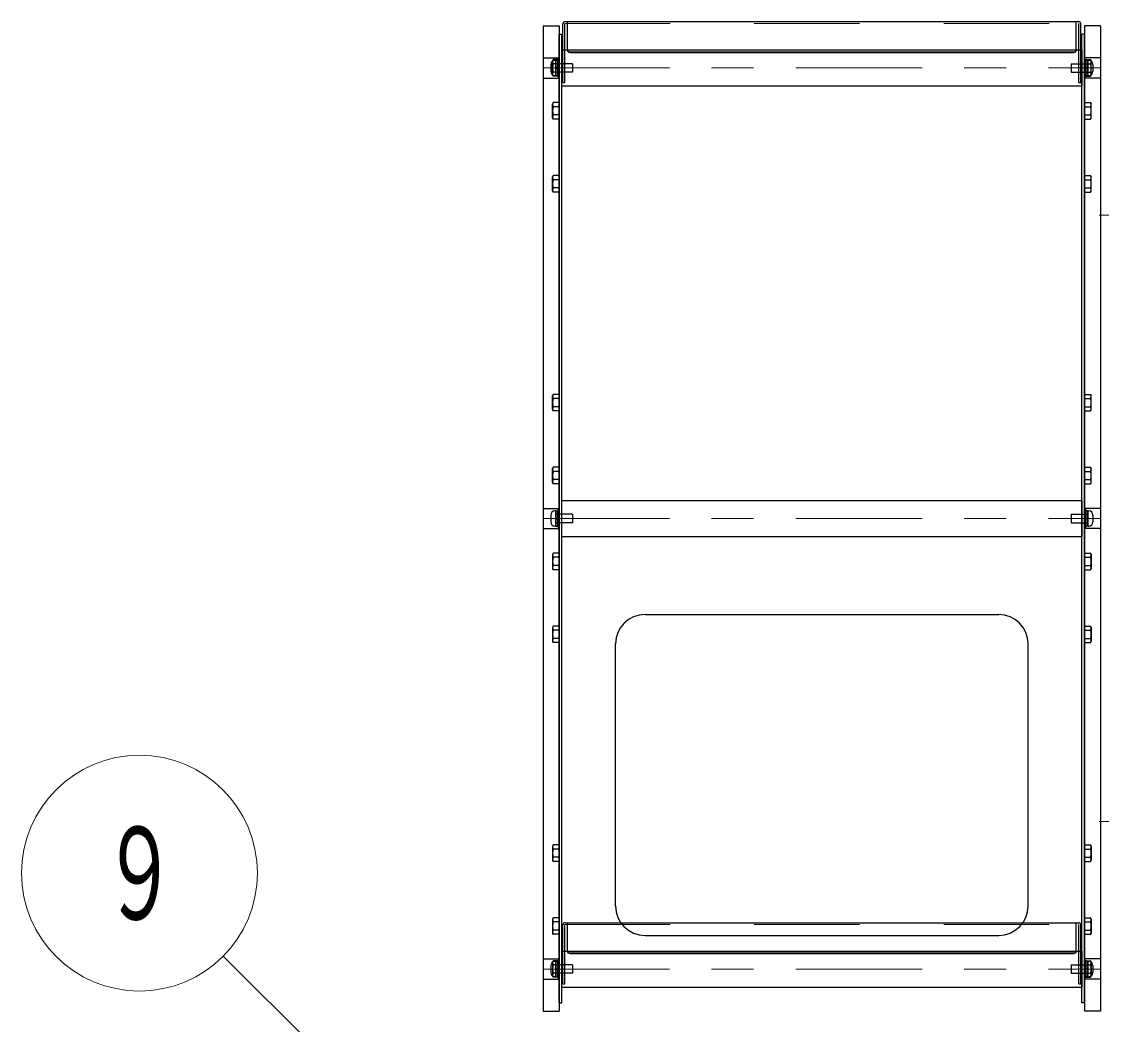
# Model space of a CAD drawing. Units: millimetres on the paper, scale 1:50. Extents: x -385 to 840, y 0 to 267.
# Drawn here: x 231.48 to 257.13, y 84.5 to 108.32 of the extents above; entities that cross this region are included whole.
import ezdxf
from ezdxf.enums import TextEntityAlignment as Align

# ---------------------------------------------------------------- set-up
doc = ezdxf.new("R2010")
doc.units = ezdxf.units.MM
doc.linetypes.add('USER1', pattern=[4.5, 2.5, -2])
doc.linetypes.add('USER2', pattern=[6, 3, -1, 1, -1])
doc.layers.add('1_50', color=7, linetype='Continuous', lineweight=25)
doc.styles.add('ＭＳ ゴシック', font='')
doc.styles.get('ＭＳ ゴシック').set_extended_font_data('MS Gothic')

msp = doc.modelspace()

# ---------------------------------------------------------------- linework, layer by layer
at = {"layer": '1_50', "color": 190}
for p, q in [((244.343, 106.867), (244.343, 108.267)), ((244.389, 106.867), (244.389, 108.271)), ((244.393, 108.317), (256.593, 108.317)), ((244.449, 107.638), (244.449, 108.317)), ((256.537, 107.638), (256.537, 108.317)), ((256.597, 106.867), (256.597, 108.271)), ((256.643, 106.867), (256.643, 108.267)), ((244.343, 106.867), (244.389, 106.867)), ((256.597, 106.867), (256.643, 106.867)), ((244.343, 85.467), (244.343, 86.867)), ((244.389, 85.467), (244.389, 86.871)), ((244.393, 86.917), (256.593, 86.917)), ((244.449, 86.238), (244.449, 86.917)), ((256.537, 86.238), (256.537, 86.917)), ((256.597, 85.467), (256.597, 86.871)), ((256.643, 85.467), (256.643, 86.867)), ((244.343, 85.467), (244.389, 85.467)), ((256.597, 85.467), (256.643, 85.467))]:
    msp.add_line(p, q, dxfattribs=at)
at = {"layer": '1_50', "color": 190, "linetype": 'USER1', "lineweight": 13}
for p, q in [((244.389, 108.271), (256.597, 108.271)), ((244.389, 86.871), (256.597, 86.871))]:
    msp.add_line(p, q, dxfattribs=at)
at = {"layer": '1_50', "color": 131}
for p, q in [((243.873, 108.217), (243.873, 84.817)), ((243.873, 108.217), (244.253, 108.217)), ((244.253, 108.217), (244.253, 84.817)), ((256.733, 108.217), (256.733, 84.817)), ((257.113, 108.217), (256.733, 108.217)), ((257.113, 108.217), (257.113, 84.817)), ((243.873, 107.457), (244.253, 107.457)), ((257.113, 107.457), (256.733, 107.457)), ((243.873, 106.977), (244.253, 106.977)), ((257.113, 106.977), (256.733, 106.977)), ((243.873, 96.757), (244.253, 96.757)), ((257.113, 96.757), (256.733, 96.757)), ((243.873, 96.277), (244.253, 96.277)), ((257.113, 96.277), (256.733, 96.277)), ((243.873, 86.057), (244.253, 86.057)), ((257.113, 86.057), (256.733, 86.057)), ((243.873, 85.577), (244.253, 85.577)), ((257.113, 85.577), (256.733, 85.577)), ((243.873, 84.817), (244.253, 84.817)), ((257.113, 84.817), (256.733, 84.817))]:
    msp.add_line(p, q, dxfattribs=at)
at = {"layer": '1_50', "color": 4}
for p, q in [((244.253, 85.017), (244.253, 108.017)), ((244.253, 108.017), (244.317, 108.017)), ((244.317, 85.017), (244.317, 108.017)), ((256.733, 108.017), (256.669, 108.017)), ((256.669, 85.017), (256.669, 108.017)), ((256.733, 85.017), (256.733, 108.017)), ((244.317, 106.79), (244.317, 107.644)), ((244.317, 107.644), (256.669, 107.644)), ((256.669, 107.644), (256.669, 106.79)), ((244.053, 107.297), (244.053, 107.137)), ((244.173, 107.397), (244.153, 107.397)), ((244.173, 107.033), (244.173, 107.401)), ((244.173, 107.401), (244.223, 107.401)), ((244.173, 107.397), (244.173, 107.037)), ((244.573, 107.317), (244.173, 107.317)), ((244.173, 107.231), (244.223, 107.217)), ((244.173, 107.217), (244.223, 107.204)), ((244.223, 107.427), (244.223, 107.007)), ((244.253, 107.427), (244.223, 107.427)), ((244.223, 107.033), (244.223, 107.401)), ((244.253, 107.427), (244.253, 107.007)), ((244.573, 107.317), (244.573, 107.117)), ((256.413, 107.317), (256.413, 107.117)), ((256.413, 107.317), (256.813, 107.317)), ((256.733, 107.427), (256.733, 107.007)), ((256.733, 107.427), (256.763, 107.427)), ((256.763, 107.427), (256.763, 107.007)), ((256.763, 107.033), (256.763, 107.401)), ((256.813, 107.401), (256.763, 107.401)), ((256.813, 107.231), (256.763, 107.217)), ((256.813, 107.217), (256.763, 107.204)), ((256.813, 107.033), (256.813, 107.401)), ((256.813, 107.397), (256.813, 107.037)), ((256.813, 107.397), (256.833, 107.397)), ((256.933, 107.297), (256.933, 107.137)), ((244.173, 107.037), (244.153, 107.037)), ((244.573, 107.117), (244.173, 107.117)), ((244.173, 107.033), (244.223, 107.033)), ((244.223, 107.007), (244.253, 107.007)), ((256.413, 107.117), (256.813, 107.117)), ((256.763, 107.007), (256.733, 107.007)), ((256.813, 107.033), (256.763, 107.033)), ((256.813, 107.037), (256.833, 107.037)), ((244.317, 106.79), (256.669, 106.79)), ((244.173, 96.697), (244.153, 96.697)), ((244.173, 96.333), (244.173, 96.701)), ((244.173, 96.701), (244.223, 96.701)), ((244.173, 96.697), (244.173, 96.337)), ((244.223, 96.727), (244.223, 96.307)), ((244.253, 96.727), (244.223, 96.727)), ((244.223, 96.333), (244.223, 96.701)), ((244.253, 96.727), (244.253, 96.307)), ((244.317, 96.09), (244.317, 96.944)), ((244.317, 96.944), (256.669, 96.944)), ((256.669, 96.944), (256.669, 96.09)), ((256.733, 96.727), (256.733, 96.307)), ((256.733, 96.727), (256.763, 96.727)), ((256.763, 96.727), (256.763, 96.307)), ((256.763, 96.333), (256.763, 96.701)), ((256.813, 96.701), (256.763, 96.701)), ((256.813, 96.333), (256.813, 96.701)), ((256.813, 96.697), (256.813, 96.337)), ((256.813, 96.697), (256.833, 96.697)), ((244.053, 96.597), (244.053, 96.437)), ((244.573, 96.617), (244.173, 96.617)), ((244.173, 96.531), (244.223, 96.517)), ((244.173, 96.517), (244.223, 96.504)), ((244.573, 96.617), (244.573, 96.417)), ((256.413, 96.617), (256.413, 96.417)), ((256.413, 96.617), (256.813, 96.617)), ((256.813, 96.531), (256.763, 96.517)), ((256.813, 96.517), (256.763, 96.504)), ((256.933, 96.597), (256.933, 96.437)), ((244.173, 96.337), (244.153, 96.337)), ((244.573, 96.417), (244.173, 96.417)), ((244.173, 96.333), (244.223, 96.333)), ((244.223, 96.307), (244.253, 96.307)), ((256.413, 96.417), (256.813, 96.417)), ((256.763, 96.307), (256.733, 96.307)), ((256.813, 96.333), (256.763, 96.333)), ((256.813, 96.337), (256.833, 96.337)), ((244.317, 96.09), (256.669, 96.09)), ((244.317, 85.39), (244.317, 86.244)), ((244.317, 86.244), (256.669, 86.244)), ((256.669, 86.244), (256.669, 85.39)), ((244.173, 85.997), (244.153, 85.997)), ((244.173, 85.633), (244.173, 86.001)), ((244.173, 86.001), (244.223, 86.001)), ((244.173, 85.997), (244.173, 85.637)), ((244.223, 86.027), (244.223, 85.607)), ((244.253, 86.027), (244.223, 86.027)), ((244.223, 85.633), (244.223, 86.001)), ((244.253, 86.027), (244.253, 85.607)), ((256.733, 86.027), (256.733, 85.607)), ((256.733, 86.027), (256.763, 86.027)), ((256.763, 86.027), (256.763, 85.607)), ((256.763, 85.633), (256.763, 86.001)), ((256.813, 86.001), (256.763, 86.001)), ((256.813, 85.633), (256.813, 86.001)), ((256.813, 85.997), (256.813, 85.637)), ((256.813, 85.997), (256.833, 85.997)), ((244.053, 85.897), (244.053, 85.737)), ((244.573, 85.917), (244.173, 85.917)), ((244.173, 85.831), (244.223, 85.817)), ((244.173, 85.817), (244.223, 85.804)), ((244.573, 85.717), (244.173, 85.717)), ((244.573, 85.917), (244.573, 85.717)), ((256.413, 85.917), (256.413, 85.717)), ((256.413, 85.917), (256.813, 85.917)), ((256.413, 85.717), (256.813, 85.717)), ((256.813, 85.831), (256.763, 85.817)), ((256.813, 85.817), (256.763, 85.804)), ((256.933, 85.897), (256.933, 85.737)), ((244.173, 85.637), (244.153, 85.637)), ((244.173, 85.633), (244.223, 85.633)), ((244.223, 85.607), (244.253, 85.607)), ((256.763, 85.607), (256.733, 85.607)), ((256.813, 85.633), (256.763, 85.633)), ((256.813, 85.637), (256.833, 85.637)), ((244.317, 85.39), (256.669, 85.39)), ((244.253, 85.017), (244.317, 85.017)), ((256.733, 85.017), (256.669, 85.017))]:
    msp.add_line(p, q, dxfattribs=at)
at = {"layer": '1_50', "color": 190, "lineweight": 13}
for p, q in [((244.509, 107.601), (256.477, 107.601)), ((244.509, 107.578), (256.477, 107.578)), ((244.509, 86.201), (256.477, 86.201)), ((244.509, 86.178), (256.477, 86.178))]:
    msp.add_line(p, q, dxfattribs=at)
at = {"layer": '1_50', "color": 131, "linetype": 'USER2', "lineweight": 13}
for p, q in [((243.873, 107.217), (244.253, 107.217)), ((257.113, 107.217), (256.733, 107.217)), ((257.34, 103.717), (257.08, 103.717)), ((243.873, 96.517), (244.253, 96.517)), ((257.113, 96.517), (256.733, 96.517)), ((257.34, 89.317), (257.08, 89.317)), ((243.873, 85.817), (244.253, 85.817)), ((257.113, 85.817), (256.733, 85.817))]:
    msp.add_line(p, q, dxfattribs=at)
at = {"layer": '1_50', "color": 4, "linetype": 'USER2', "lineweight": 13}
for p, q in [((243.873, 107.217), (257.113, 107.217)), ((244.253, 107.217), (244.526, 107.217)), ((256.733, 107.217), (256.461, 107.217)), ((243.873, 96.517), (257.113, 96.517)), ((244.253, 96.517), (244.526, 96.517)), ((256.733, 96.517), (256.461, 96.517)), ((243.873, 85.817), (257.113, 85.817)), ((244.253, 85.817), (244.526, 85.817)), ((256.733, 85.817), (256.461, 85.817))]:
    msp.add_line(p, q, dxfattribs=at)
at = {"layer": '1_50', "color": 190, "linetype": 'USER2', "lineweight": 13}
for p, q in [((244.506, 107.217), (244.077, 107.217)), ((256.481, 107.217), (256.91, 107.217)), ((244.506, 85.817), (244.077, 85.817)), ((256.481, 85.817), (256.91, 85.817))]:
    msp.add_line(p, q, dxfattribs=at)
at = {"layer": '1_50'}
for p, q in [((244.111, 107.413), (244.093, 107.382)), ((244.093, 107.052), (244.093, 107.382)), ((244.253, 107.413), (244.111, 107.413)), ((244.253, 107.315), (244.111, 107.315)), ((244.253, 107.413), (244.253, 107.021)), ((256.733, 107.413), (256.875, 107.413)), ((256.733, 107.413), (256.733, 107.021)), ((256.733, 107.315), (256.875, 107.315)), ((256.875, 107.413), (256.893, 107.382)), ((256.893, 107.052), (256.893, 107.382)), ((244.111, 107.021), (244.093, 107.052)), ((244.253, 107.119), (244.111, 107.119)), ((244.253, 107.021), (244.111, 107.021)), ((256.733, 107.119), (256.875, 107.119)), ((256.733, 107.021), (256.875, 107.021)), ((256.875, 107.021), (256.893, 107.052)), ((244.111, 106.394), (244.093, 106.362)), ((244.093, 106.032), (244.093, 106.362)), ((244.253, 106.394), (244.111, 106.394)), ((244.253, 106.295), (244.111, 106.295)), ((244.253, 106.394), (244.253, 106.001)), ((256.733, 106.394), (256.875, 106.394)), ((256.733, 106.394), (256.733, 106.001)), ((256.733, 106.295), (256.875, 106.295)), ((256.875, 106.394), (256.893, 106.362)), ((256.893, 106.032), (256.893, 106.362)), ((244.111, 106.001), (244.093, 106.032)), ((244.253, 106.099), (244.111, 106.099)), ((244.253, 106.001), (244.111, 106.001)), ((256.733, 106.099), (256.875, 106.099)), ((256.733, 106.001), (256.875, 106.001)), ((256.875, 106.001), (256.893, 106.032)), ((244.111, 104.661), (244.093, 104.63)), ((244.253, 104.661), (244.111, 104.661)), ((244.253, 104.661), (244.253, 104.269)), ((256.733, 104.661), (256.875, 104.661)), ((256.733, 104.661), (256.733, 104.269)), ((256.875, 104.661), (256.893, 104.63)), ((244.093, 104.3), (244.093, 104.63)), ((244.253, 104.563), (244.111, 104.563)), ((256.733, 104.563), (256.875, 104.563)), ((256.893, 104.3), (256.893, 104.63)), ((244.111, 104.269), (244.093, 104.3)), ((244.253, 104.367), (244.111, 104.367)), ((244.253, 104.269), (244.111, 104.269)), ((256.733, 104.367), (256.875, 104.367)), ((256.733, 104.269), (256.875, 104.269)), ((256.875, 104.269), (256.893, 104.3)), ((244.111, 99.465), (244.093, 99.434)), ((244.093, 99.104), (244.093, 99.434)), ((244.253, 99.465), (244.111, 99.465)), ((244.253, 99.367), (244.111, 99.367)), ((244.253, 99.465), (244.253, 99.073)), ((256.733, 99.465), (256.875, 99.465)), ((256.733, 99.465), (256.733, 99.073)), ((256.733, 99.367), (256.875, 99.367)), ((256.875, 99.465), (256.893, 99.434)), ((256.893, 99.104), (256.893, 99.434)), ((244.111, 99.073), (244.093, 99.104)), ((244.253, 99.171), (244.111, 99.171)), ((244.253, 99.073), (244.111, 99.073)), ((256.733, 99.171), (256.875, 99.171)), ((256.733, 99.073), (256.875, 99.073)), ((256.875, 99.073), (256.893, 99.104)), ((244.111, 97.733), (244.093, 97.702)), ((244.253, 97.733), (244.111, 97.733)), ((244.253, 97.733), (244.253, 97.341)), ((256.733, 97.733), (256.875, 97.733)), ((256.733, 97.733), (256.733, 97.341)), ((256.875, 97.733), (256.893, 97.702)), ((244.093, 97.372), (244.093, 97.702)), ((244.253, 97.635), (244.111, 97.635)), ((256.733, 97.635), (256.875, 97.635)), ((256.893, 97.372), (256.893, 97.702)), ((244.111, 97.341), (244.093, 97.372)), ((244.253, 97.439), (244.111, 97.439)), ((244.253, 97.341), (244.111, 97.341)), ((256.733, 97.439), (256.875, 97.439)), ((256.733, 97.341), (256.875, 97.341)), ((256.875, 97.341), (256.893, 97.372)), ((244.111, 95.694), (244.093, 95.662)), ((244.253, 95.694), (244.111, 95.694)), ((244.253, 95.301), (244.253, 95.694)), ((256.733, 95.694), (256.875, 95.694)), ((256.733, 95.301), (256.733, 95.694)), ((256.875, 95.694), (256.893, 95.662)), ((244.093, 95.662), (244.093, 95.332)), ((244.253, 95.595), (244.111, 95.595)), ((256.733, 95.595), (256.875, 95.595)), ((256.893, 95.662), (256.893, 95.332)), ((244.111, 95.301), (244.093, 95.332)), ((244.253, 95.399), (244.111, 95.399)), ((244.253, 95.301), (244.111, 95.301)), ((256.733, 95.399), (256.875, 95.399)), ((256.733, 95.301), (256.875, 95.301)), ((256.875, 95.301), (256.893, 95.332)), ((244.111, 93.961), (244.093, 93.93)), ((244.093, 93.93), (244.093, 93.6)), ((244.253, 93.961), (244.111, 93.961)), ((244.253, 93.569), (244.253, 93.961)), ((256.733, 93.961), (256.875, 93.961)), ((256.733, 93.569), (256.733, 93.961)), ((256.875, 93.961), (256.893, 93.93)), ((256.893, 93.93), (256.893, 93.6)), ((244.253, 93.863), (244.111, 93.863)), ((244.253, 93.667), (244.111, 93.667)), ((256.733, 93.863), (256.875, 93.863)), ((256.733, 93.667), (256.875, 93.667)), ((244.111, 93.569), (244.093, 93.6)), ((244.253, 93.569), (244.111, 93.569)), ((256.733, 93.569), (256.875, 93.569)), ((256.875, 93.569), (256.893, 93.6)), ((244.111, 88.765), (244.093, 88.734)), ((244.253, 88.765), (244.111, 88.765)), ((244.253, 88.373), (244.253, 88.765)), ((256.733, 88.765), (256.875, 88.765)), ((256.733, 88.373), (256.733, 88.765)), ((256.875, 88.765), (256.893, 88.734)), ((244.093, 88.734), (244.093, 88.404)), ((244.253, 88.667), (244.111, 88.667)), ((256.733, 88.667), (256.875, 88.667)), ((256.893, 88.734), (256.893, 88.404)), ((244.111, 88.373), (244.093, 88.404)), ((244.253, 88.471), (244.111, 88.471)), ((244.253, 88.373), (244.111, 88.373)), ((256.733, 88.471), (256.875, 88.471)), ((256.733, 88.373), (256.875, 88.373)), ((256.875, 88.373), (256.893, 88.404)), ((244.111, 87.033), (244.093, 87.002)), ((244.093, 87.002), (244.093, 86.672)), ((244.253, 87.033), (244.111, 87.033)), ((244.253, 86.641), (244.253, 87.033)), ((256.733, 87.033), (256.875, 87.033)), ((256.733, 86.641), (256.733, 87.033)), ((256.875, 87.033), (256.893, 87.002)), ((256.893, 87.002), (256.893, 86.672)), ((244.253, 86.935), (244.111, 86.935)), ((244.253, 86.739), (244.111, 86.739)), ((256.733, 86.935), (256.875, 86.935)), ((256.733, 86.739), (256.875, 86.739)), ((244.111, 86.641), (244.093, 86.672)), ((244.253, 86.641), (244.111, 86.641)), ((256.733, 86.641), (256.875, 86.641)), ((256.875, 86.641), (256.893, 86.672)), ((244.111, 86.013), (244.093, 85.982)), ((244.093, 85.982), (244.093, 85.652)), ((244.253, 86.013), (244.111, 86.013)), ((244.253, 85.621), (244.253, 86.013)), ((256.733, 86.013), (256.875, 86.013)), ((256.733, 85.621), (256.733, 86.013)), ((256.875, 86.013), (256.893, 85.982)), ((256.893, 85.982), (256.893, 85.652)), ((244.253, 85.915), (244.111, 85.915)), ((244.253, 85.719), (244.111, 85.719)), ((256.733, 85.915), (256.875, 85.915)), ((256.733, 85.719), (256.875, 85.719)), ((244.111, 85.621), (244.093, 85.652)), ((244.253, 85.621), (244.111, 85.621)), ((256.733, 85.621), (256.875, 85.621)), ((256.875, 85.621), (256.893, 85.652))]:
    msp.add_line(p, q, dxfattribs=at)
at = {"layer": '1_50', "color": 2}
for p, q in [((246.293, 94.238), (254.693, 94.238)), ((245.593, 87.317), (245.593, 93.538)), ((255.393, 87.317), (255.393, 93.538)), ((246.293, 86.617), (254.693, 86.617))]:
    msp.add_line(p, q, dxfattribs=at)
at = {"layer": '1_50', "lineweight": 13}
msp.add_line((244.67, 77.772), (236.271, 86.12), dxfattribs=at)
msp.add_circle((234.285, 88.094), 2.8, dxfattribs=at)
at = {"layer": '1_50', "color": 190}
for centre, start, end in [((244.393, 108.267), 90, 180), ((256.593, 108.267), 0, 90), ((244.393, 86.867), 90, 180), ((256.593, 86.867), 0, 90)]:
    msp.add_arc(centre, 0.05, start, end, dxfattribs=at)
at = {"layer": '1_50', "color": 190, "lineweight": 13}
for centre, start, end in [((244.509, 107.661), 180, 270), ((244.509, 107.638), 180, 270), ((256.477, 107.661), 270, 0), ((256.477, 107.638), 270, 0), ((244.509, 86.261), 180, 270), ((244.509, 86.238), 180, 270), ((256.477, 86.261), 270, 0), ((256.477, 86.238), 270, 0)]:
    msp.add_arc(centre, 0.06, start, end, dxfattribs=at)
at = {"layer": '1_50', "color": 4}
for centre, start, end in [((244.153, 107.297), 90, 180), ((256.833, 107.297), 0, 90), ((244.153, 107.137), 180, 270), ((256.833, 107.137), 270, 0), ((244.153, 96.597), 90, 180), ((256.833, 96.597), 0, 90), ((244.153, 96.437), 180, 270), ((256.833, 96.437), 270, 0), ((244.153, 85.897), 90, 180), ((256.833, 85.897), 0, 90), ((244.153, 85.737), 180, 270), ((256.833, 85.737), 270, 0)]:
    msp.add_arc(centre, 0.1, start, end, dxfattribs=at)
at = {"layer": '1_50'}
for centre, radius, start, end in [((244.183, 107.364), 0.0869, 145.6159, 214.3841), ((244.421, 107.217), 0.325, 162.4121, 197.5879), ((256.804, 107.364), 0.0869, 325.6159, 34.3841), ((256.566, 107.217), 0.325, 342.4121, 17.5879), ((244.183, 107.07), 0.0869, 145.6159, 214.3841), ((256.804, 107.07), 0.0869, 325.6159, 34.3841), ((244.183, 106.344), 0.0869, 145.6159, 214.3841), ((244.421, 106.197), 0.325, 162.4121, 197.5879), ((256.804, 106.344), 0.0869, 325.6159, 34.3841), ((256.566, 106.197), 0.325, 342.4121, 17.5879), ((244.183, 106.05), 0.0869, 145.6159, 214.3841), ((256.804, 106.05), 0.0869, 325.6159, 34.3841), ((244.183, 104.612), 0.0869, 145.6159, 214.3841), ((256.804, 104.612), 0.0869, 325.6159, 34.3841), ((244.421, 104.465), 0.325, 162.4121, 197.5879), ((256.566, 104.465), 0.325, 342.4121, 17.5879), ((244.183, 104.318), 0.0869, 145.6159, 214.3841), ((256.804, 104.318), 0.0869, 325.6159, 34.3841), ((244.183, 99.416), 0.0869, 145.6159, 214.3841), ((244.421, 99.269), 0.325, 162.4121, 197.5879), ((256.804, 99.416), 0.0869, 325.6159, 34.3841), ((256.566, 99.269), 0.325, 342.4121, 17.5879), ((244.183, 99.122), 0.0869, 145.6159, 214.3841), ((256.804, 99.122), 0.0869, 325.6159, 34.3841), ((244.183, 97.684), 0.0869, 145.6159, 214.3841), ((256.804, 97.684), 0.0869, 325.6159, 34.3841), ((244.421, 97.537), 0.325, 162.4121, 197.5879), ((256.566, 97.537), 0.325, 342.4121, 17.5879), ((244.183, 97.39), 0.0869, 145.6159, 214.3841), ((256.804, 97.39), 0.0869, 325.6159, 34.3841), ((244.183, 95.644), 0.0869, 145.6159, 214.3841), ((256.804, 95.644), 0.0869, 325.6159, 34.3841), ((244.421, 95.497), 0.325, 162.4121, 197.5879), ((256.566, 95.497), 0.325, 342.4121, 17.5879), ((244.183, 95.35), 0.0869, 145.6159, 214.3841), ((256.804, 95.35), 0.0869, 325.6159, 34.3841), ((244.183, 93.912), 0.0869, 145.6159, 214.3841), ((256.804, 93.912), 0.0869, 325.6159, 34.3841), ((244.421, 93.765), 0.325, 162.4121, 197.5879), ((244.183, 93.618), 0.0869, 145.6159, 214.3841), ((256.566, 93.765), 0.325, 342.4121, 17.5879), ((256.804, 93.618), 0.0869, 325.6159, 34.3841), ((244.183, 88.716), 0.0869, 145.6159, 214.3841), ((256.804, 88.716), 0.0869, 325.6159, 34.3841), ((244.421, 88.569), 0.325, 162.4121, 197.5879), ((256.566, 88.569), 0.325, 342.4121, 17.5879), ((244.183, 88.422), 0.0869, 145.6159, 214.3841), ((256.804, 88.422), 0.0869, 325.6159, 34.3841), ((244.183, 86.984), 0.0869, 145.6159, 214.3841), ((256.804, 86.984), 0.0869, 325.6159, 34.3841), ((244.421, 86.837), 0.325, 162.4121, 197.5879), ((244.183, 86.69), 0.0869, 145.6159, 214.3841), ((256.566, 86.837), 0.325, 342.4121, 17.5879), ((256.804, 86.69), 0.0869, 325.6159, 34.3841), ((244.183, 85.964), 0.0869, 145.6159, 214.3841), ((256.804, 85.964), 0.0869, 325.6159, 34.3841), ((244.421, 85.817), 0.325, 162.4121, 197.5879), ((244.183, 85.67), 0.0869, 145.6159, 214.3841), ((256.566, 85.817), 0.325, 342.4121, 17.5879), ((256.804, 85.67), 0.0869, 325.6159, 34.3841)]:
    msp.add_arc(centre, radius, start, end, dxfattribs=at)
at = {"layer": '1_50', "color": 2}
for centre, start, end in [((246.293, 93.538), 90, 180), ((254.693, 93.538), 0, 90), ((246.293, 87.317), 180, 270), ((254.693, 87.317), 270, 0)]:
    msp.add_arc(centre, 0.7, start, end, dxfattribs=at)

# ---------------------------------------------------------------- texts
at = {"layer": '1_50', "style": 'ＭＳ ゴシック', "width": 0.6}
msp.add_text('９', height=2.199, dxfattribs=at).set_placement((234.285, 88.094), align=Align.MIDDLE_CENTER)

doc.saveas('drawing.dxf')
